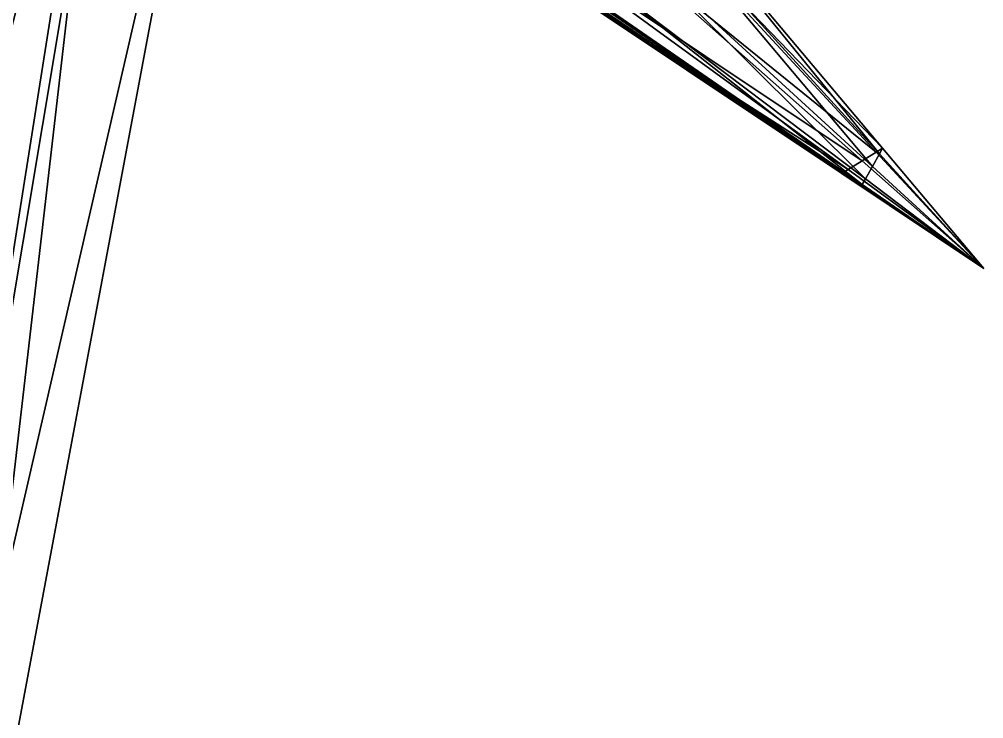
# Model space of a CAD drawing. Header units: metres. Extents: x -1.99 to 2.18, y -3.57 to 1.69.
# Drawn here: x 1.54 to 2.177, y 0.313 to 0.775 of the extents above; entities that cross this region are included whole.
import ezdxf

# ---------------------------------------------------------------- set-up
doc = ezdxf.new("R2010")
doc.units = ezdxf.units.M

msp = doc.modelspace()

# ---------------------------------------------------------------- linework, layer by layer
at = {"layer": 'Pyramid'}
for points in [[(1.29034, 0.55078, 0.04779), (1.59375, 0.9375, 0), (1.5293, 0.55078, 0)], [(1.29034, 0.55078, 0.04779), (1.34473, 0.9375, 0.0498), (1.59375, 0.9375, 0)], [(1.5293, 0.55078, 0), (1.59375, 0.9375, 0), (1.34473, 0.9375, -0.0498)]]:
    msp.add_3dface(points, dxfattribs=at)
at = {"layer": 'Pyramid 1'}
for points in [[(1.34062, 0, 0.21094), (1.60045, 1.03125, 0.11124), (1.4373, 0, 0.06592)], [(1.34062, 0, 0.21094), (1.4373, 1.03125, 0.35596), (1.60045, 1.03125, 0.11124)], [(1.4373, 0, -0.06592), (1.60045, 1.03125, -0.11124), (1.4373, 1.03125, -0.35596)], [(1.48125, 0, 0), (1.60045, 1.03125, -0.11124), (1.4373, 0, -0.06592)], [(1.4373, 0, 0.06592), (1.67461, 1.03125, 0), (1.48125, 0, 0)], [(1.4373, 0, 0.06592), (1.60045, 1.03125, 0.11124), (1.67461, 1.03125, 0)], [(1.48125, 0, 0), (1.67461, 1.03125, 0), (1.60045, 1.03125, -0.11124)]]:
    msp.add_3dface(points, dxfattribs=at)
at = {"layer": 'Pyramid 5'}
for points in [[(2.11038, 0.69008, -0.02661), (1.96338, 0.86493, 0.13083), (1.94993, 0.85654, 0.12328)], [(2.10827, 0.68632, -0.02507), (1.95666, 0.8529, 0.13575), (1.96338, 0.86493, 0.13083)], [(2.10827, 0.68632, -0.02507), (1.96338, 0.86493, 0.13083), (2.11038, 0.69008, -0.02661)], [(2.10617, 0.68746, -0.02897), (1.94993, 0.85654, 0.12328), (1.92033, 0.83808, 0.10666)], [(2.11038, 0.69008, -0.02661), (1.94993, 0.85654, 0.12328), (2.10617, 0.68746, -0.02897)], [(2.10365, 0.67805, -0.02168), (1.94186, 0.82644, 0.14658), (1.95666, 0.8529, 0.13575)], [(2.10365, 0.67805, -0.02168), (1.95666, 0.8529, 0.13575), (2.10827, 0.68632, -0.02507)], [(2.09692, 0.68169, -0.03416), (1.92033, 0.83808, 0.10666), (1.89074, 0.81963, 0.09004)], [(2.10617, 0.68746, -0.02897), (1.92033, 0.83808, 0.10666), (2.09692, 0.68169, -0.03416)], [(2.09903, 0.66978, -0.0183), (1.92706, 0.79998, 0.15742), (1.94186, 0.82644, 0.14658)], [(2.09903, 0.66978, -0.0183), (1.94186, 0.82644, 0.14658), (2.10365, 0.67805, -0.02168)], [(2.08768, 0.67592, -0.03935), (1.89074, 0.81963, 0.09004), (1.87729, 0.81124, 0.08249)], [(2.09692, 0.68169, -0.03416), (1.89074, 0.81963, 0.09004), (2.08768, 0.67592, -0.03935)], [(2.08768, 0.67592, -0.03935), (1.87729, 0.81124, 0.08249), (2.08347, 0.6733, -0.04171)], [(2.08347, 0.6733, -0.04171), (1.87729, 0.81124, 0.08249), (1.88401, 0.8076, 0.09497)], [(2.08557, 0.67216, -0.03781), (1.88401, 0.8076, 0.09497), (1.89881, 0.7996, 0.12241)], [(2.08347, 0.6733, -0.04171), (1.88401, 0.8076, 0.09497), (2.08557, 0.67216, -0.03781)], [(2.0902, 0.66966, -0.02924), (1.89881, 0.7996, 0.12241), (1.91361, 0.79159, 0.14986)], [(2.08557, 0.67216, -0.03781), (1.89881, 0.7996, 0.12241), (2.0902, 0.66966, -0.02924)], [(2.09692, 0.66602, -0.01676), (1.92033, 0.78795, 0.16234), (1.92706, 0.79998, 0.15742)], [(2.09692, 0.66602, -0.01676), (1.92706, 0.79998, 0.15742), (2.09903, 0.66978, -0.0183)], [(2.09482, 0.66716, -0.02066), (1.91361, 0.79159, 0.14986), (1.92033, 0.78795, 0.16234)], [(2.0902, 0.66966, -0.02924), (1.91361, 0.79159, 0.14986), (2.09482, 0.66716, -0.02066)], [(2.09482, 0.66716, -0.02066), (1.92033, 0.78795, 0.16234), (2.09692, 0.66602, -0.01676)], [(2.17719, 0.6106, -0.09817), (2.11038, 0.69008, -0.02661), (2.10617, 0.68746, -0.02897)], [(2.17719, 0.6106, -0.09817), (2.10827, 0.68632, -0.02507), (2.11038, 0.69008, -0.02661)], [(2.17719, 0.6106, -0.09817), (2.11038, 0.69008, -0.02661), (2.17719, 0.6106, -0.09817)], [(2.17719, 0.6106, -0.09817), (2.10617, 0.68746, -0.02897), (2.09692, 0.68169, -0.03416)], [(2.17719, 0.6106, -0.09817), (2.10365, 0.67805, -0.02168), (2.10827, 0.68632, -0.02507)], [(2.17719, 0.6106, -0.09817), (2.10617, 0.68746, -0.02897), (2.17719, 0.6106, -0.09817)], [(2.17719, 0.6106, -0.09817), (2.10827, 0.68632, -0.02507), (2.17719, 0.6106, -0.09817)], [(2.17719, 0.6106, -0.09817), (2.08768, 0.67592, -0.03935), (2.08347, 0.6733, -0.04171)], [(2.17719, 0.6106, -0.09817), (2.09692, 0.68169, -0.03416), (2.08768, 0.67592, -0.03935)], [(2.17719, 0.6106, -0.09817), (2.08768, 0.67592, -0.03935), (2.17719, 0.6106, -0.09817)], [(2.17719, 0.6106, -0.09817), (2.09692, 0.68169, -0.03416), (2.17719, 0.6106, -0.09817)], [(2.17719, 0.6106, -0.09817), (2.09903, 0.66978, -0.0183), (2.10365, 0.67805, -0.02168)], [(2.17719, 0.6106, -0.09817), (2.10365, 0.67805, -0.02168), (2.17719, 0.6106, -0.09817)], [(2.17719, 0.6106, -0.09817), (2.08347, 0.6733, -0.04171), (2.17719, 0.6106, -0.09817)], [(2.17719, 0.6106, -0.09817), (2.08347, 0.6733, -0.04171), (2.08557, 0.67216, -0.03781)], [(2.17719, 0.6106, -0.09817), (2.08557, 0.67216, -0.03781), (2.0902, 0.66966, -0.02924)], [(2.17719, 0.6106, -0.09817), (2.08557, 0.67216, -0.03781), (2.17719, 0.6106, -0.09817)], [(2.17719, 0.6106, -0.09817), (2.0902, 0.66966, -0.02924), (2.09482, 0.66716, -0.02066)], [(2.17719, 0.6106, -0.09817), (2.0902, 0.66966, -0.02924), (2.17719, 0.6106, -0.09817)], [(2.17719, 0.6106, -0.09817), (2.09692, 0.66602, -0.01676), (2.09903, 0.66978, -0.0183)], [(2.17719, 0.6106, -0.09817), (2.09903, 0.66978, -0.0183), (2.17719, 0.6106, -0.09817)], [(2.17719, 0.6106, -0.09817), (2.09482, 0.66716, -0.02066), (2.09692, 0.66602, -0.01676)], [(2.17719, 0.6106, -0.09817), (2.09482, 0.66716, -0.02066), (2.17719, 0.6106, -0.09817)], [(2.17719, 0.6106, -0.09817), (2.09692, 0.66602, -0.01676), (2.17719, 0.6106, -0.09817)]]:
    msp.add_3dface(points, dxfattribs=at)

doc.saveas('drawing.dxf')
